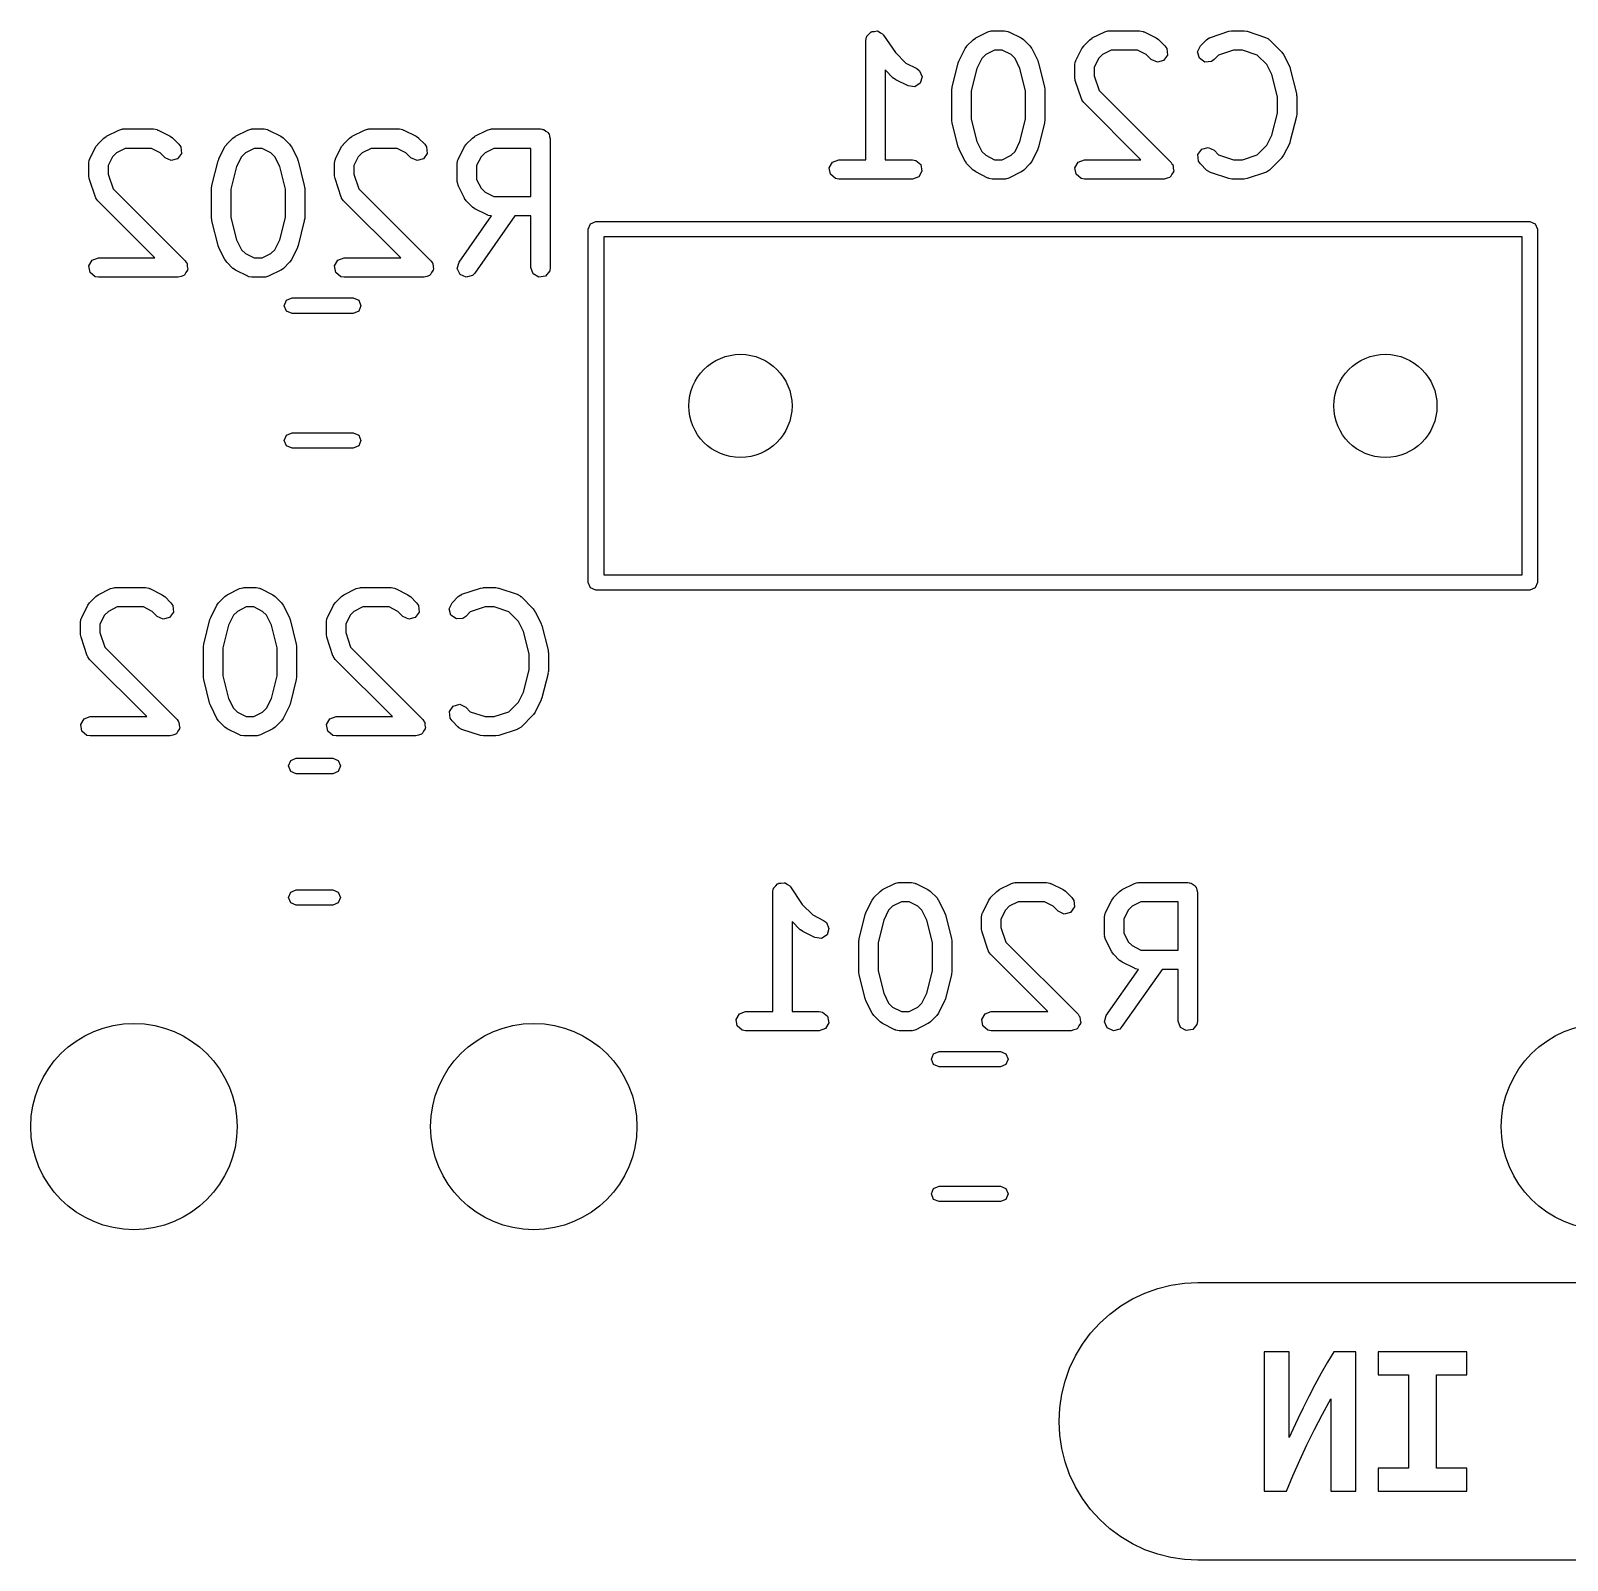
# Model space of a CAD drawing. Extents: x 123.3 to 169.7, y -142.3 to -47.
# Drawn here: x 123.28 to 135.19, y -142.3 to -130.44 of the extents above; entities that cross this region are included whole.
import ezdxf

# ---------------------------------------------------------------- set-up
doc = ezdxf.new("R2010")
doc.units = 0
doc.layers.add('BLACK', color=7, linetype='CONTINUOUS')

msp = doc.modelspace()

# ---------------------------------------------------------------- linework, layer by layer
at = {"layer": 'BLACK', "linetype": 'CONTINUOUS'}
for p, q in [((129.751, -130.516), (129.755, -130.491)), ((129.751, -131.441), (129.751, -130.516)), ((129.755, -130.491), (129.758, -130.487)), ((129.758, -130.483), (129.774, -130.468)), ((129.758, -130.487), (129.758, -130.483)), ((129.774, -130.468), (129.788, -130.451)), ((129.788, -130.451), (129.792, -130.451)), ((129.792, -130.451), (129.795, -130.448)), ((129.795, -130.448), (129.817, -130.446)), ((129.817, -130.446), (129.839, -130.443)), ((129.839, -130.443), (129.842, -130.445)), ((129.842, -130.445), (129.847, -130.444)), ((129.847, -130.444), (129.864, -130.457)), ((129.864, -130.457), (129.883, -130.468)), ((129.883, -130.468), (129.885, -130.472)), ((129.885, -130.472), (129.888, -130.475)), ((129.888, -130.475), (129.979, -130.611)), ((130.534, -130.559), (130.582, -130.511)), ((130.582, -130.511), (130.6, -130.498)), ((130.6, -130.498), (130.602, -130.497)), ((130.602, -130.497), (130.697, -130.449)), ((130.697, -130.449), (130.722, -130.442)), ((130.722, -130.442), (130.726, -130.443)), ((130.726, -130.443), (130.73, -130.441)), ((130.73, -130.441), (130.826, -130.441)), ((130.826, -130.441), (130.851, -130.446)), ((130.851, -130.446), (130.855, -130.449)), ((130.855, -130.449), (130.859, -130.449)), ((130.859, -130.449), (130.954, -130.497)), ((130.954, -130.497), (130.972, -130.51)), ((130.972, -130.51), (130.974, -130.511)), ((130.974, -130.511), (131.022, -130.559)), ((131.439, -130.559), (131.487, -130.511)), ((131.487, -130.511), (131.505, -130.498)), ((131.505, -130.498), (131.506, -130.497)), ((131.506, -130.497), (131.602, -130.449)), ((131.602, -130.449), (131.627, -130.442)), ((131.627, -130.442), (131.631, -130.443)), ((131.631, -130.443), (131.635, -130.441)), ((131.635, -130.441), (131.873, -130.441)), ((131.873, -130.441), (131.899, -130.446)), ((131.899, -130.446), (131.902, -130.449)), ((131.902, -130.449), (131.907, -130.449)), ((131.907, -130.449), (132.002, -130.497)), ((132.002, -130.497), (132.02, -130.51)), ((132.02, -130.51), (132.022, -130.511)), ((132.022, -130.511), (132.069, -130.559)), ((132.344, -130.559), (132.392, -130.511)), ((132.392, -130.511), (132.413, -130.496)), ((132.413, -130.496), (132.417, -130.496)), ((132.417, -130.496), (132.421, -130.493)), ((132.421, -130.493), (132.564, -130.445)), ((132.564, -130.445), (132.586, -130.442)), ((132.586, -130.442), (132.588, -130.441)), ((132.588, -130.441), (132.683, -130.441)), ((132.683, -130.441), (132.705, -130.445)), ((132.705, -130.445), (132.706, -130.445)), ((132.706, -130.445), (132.849, -130.493)), ((132.849, -130.493), (132.872, -130.505)), ((132.872, -130.505), (132.875, -130.509)), ((132.875, -130.509), (132.879, -130.511)), ((132.879, -130.511), (132.974, -130.606)), ((129.979, -130.611), (130.061, -130.693)), ((130.472, -130.677), (130.473, -130.673)), ((130.473, -130.673), (130.52, -130.578)), ((130.52, -130.578), (130.534, -130.56)), ((130.534, -130.56), (130.534, -130.559)), ((130.649, -130.656), (130.611, -130.733)), ((130.68, -130.626), (130.649, -130.656)), ((130.748, -130.591), (130.68, -130.626)), ((130.808, -130.591), (130.748, -130.591)), ((130.876, -130.626), (130.808, -130.591)), ((130.907, -130.656), (130.876, -130.626)), ((130.945, -130.733), (130.907, -130.656)), ((131.022, -130.559), (131.034, -130.577)), ((131.034, -130.577), (131.036, -130.578)), ((131.036, -130.578), (131.083, -130.673)), ((131.083, -130.673), (131.087, -130.686)), ((131.377, -130.678), (131.378, -130.673)), ((131.378, -130.673), (131.425, -130.578)), ((131.425, -130.578), (131.439, -130.56)), ((131.439, -130.56), (131.439, -130.559)), ((131.554, -130.656), (131.52, -130.725)), ((131.584, -130.626), (131.554, -130.656)), ((131.653, -130.591), (131.584, -130.626)), ((131.856, -130.591), (131.653, -130.591)), ((131.924, -130.626), (131.856, -130.591)), ((131.963, -130.665), (131.924, -130.626)), ((132.01, -130.686), (131.963, -130.665)), ((132.059, -130.673), (132.01, -130.686)), ((132.089, -130.631), (132.059, -130.673)), ((132.069, -130.559), (132.084, -130.58)), ((132.084, -130.58), (132.089, -130.631)), ((132.322, -130.605), (132.344, -130.559)), ((132.336, -130.655), (132.322, -130.605)), ((132.378, -130.684), (132.336, -130.655)), ((132.45, -130.665), (132.429, -130.68)), ((132.485, -130.63), (132.45, -130.665)), ((132.6, -130.591), (132.485, -130.63)), ((132.671, -130.591), (132.6, -130.591)), ((132.785, -130.63), (132.671, -130.591)), ((132.859, -130.704), (132.785, -130.63)), ((132.974, -130.606), (132.987, -130.625)), ((132.987, -130.625), (132.988, -130.626)), ((132.988, -130.626), (133.036, -130.721)), ((129.963, -130.808), (129.901, -130.745)), ((129.901, -130.745), (129.901, -131.441)), ((130.061, -130.693), (130.145, -130.735)), ((130.145, -130.735), (130.166, -130.751)), ((130.166, -130.751), (130.186, -130.798)), ((130.42, -130.879), (130.467, -130.689)), ((130.467, -130.689), (130.472, -130.677)), ((130.611, -130.733), (130.567, -130.907)), ((130.989, -130.907), (130.945, -130.733)), ((131.087, -130.686), (131.089, -130.689)), ((131.089, -130.689), (131.136, -130.879)), ((131.37, -130.707), (131.374, -130.681)), ((131.37, -130.802), (131.37, -130.707)), ((131.374, -130.681), (131.377, -130.678)), ((131.52, -130.725), (131.52, -130.79)), ((131.52, -130.79), (131.558, -130.904)), ((132.429, -130.68), (132.378, -130.684)), ((132.898, -130.781), (132.859, -130.704)), ((132.941, -130.954), (132.898, -130.781)), ((133.036, -130.721), (133.039, -130.733)), ((133.039, -130.733), (133.041, -130.736)), ((133.041, -130.736), (133.089, -130.927)), ((129.965, -130.808), (129.963, -130.808)), ((129.983, -130.822), (129.965, -130.808)), ((130.078, -130.869), (129.983, -130.822)), ((130.129, -130.875), (130.078, -130.869)), ((130.172, -130.847), (130.129, -130.875)), ((130.186, -130.798), (130.172, -130.847)), ((130.417, -130.897), (130.42, -130.883)), ((130.417, -131.135), (130.417, -130.897)), ((130.42, -130.883), (130.42, -130.879)), ((130.567, -130.907), (130.567, -131.126)), ((130.989, -131.126), (130.989, -130.907)), ((131.136, -130.879), (131.138, -130.894)), ((131.138, -130.894), (131.139, -130.897)), ((131.139, -130.897), (131.139, -131.135)), ((131.37, -130.804), (131.37, -130.802)), ((131.374, -130.826), (131.37, -130.804)), ((131.421, -130.969), (131.374, -130.826)), ((131.558, -130.904), (132.117, -131.463)), ((131.424, -130.972), (131.421, -130.969)), ((131.424, -130.977), (131.424, -130.972)), ((131.439, -130.998), (131.424, -130.977)), ((131.883, -131.441), (131.439, -130.998)), ((132.941, -131.079), (132.941, -130.954)), ((133.089, -130.927), (133.09, -130.942)), ((133.09, -130.942), (133.091, -130.945)), ((133.091, -130.945), (133.091, -131.088)), ((130.418, -131.139), (130.417, -131.135)), ((130.42, -131.154), (130.418, -131.139)), ((130.567, -131.126), (130.611, -131.3)), ((130.945, -131.3), (130.989, -131.126)), ((131.139, -131.135), (131.136, -131.15)), ((131.136, -131.15), (131.136, -131.154)), ((132.898, -131.252), (132.941, -131.079)), ((133.089, -131.106), (133.041, -131.296)), ((133.091, -131.088), (133.088, -131.103)), ((133.088, -131.103), (133.089, -131.106)), ((123.843, -131.273), (123.861, -131.26)), ((123.861, -131.26), (123.863, -131.259)), ((123.863, -131.259), (123.958, -131.211)), ((123.958, -131.211), (123.983, -131.204)), ((123.983, -131.204), (123.987, -131.205)), ((123.987, -131.205), (123.991, -131.203)), ((123.991, -131.203), (124.229, -131.203)), ((124.229, -131.203), (124.255, -131.208)), ((124.255, -131.208), (124.259, -131.211)), ((124.259, -131.211), (124.263, -131.211)), ((124.263, -131.211), (124.358, -131.259)), ((124.358, -131.259), (124.376, -131.272)), ((124.843, -131.273), (124.861, -131.26)), ((124.861, -131.26), (124.863, -131.259)), ((124.863, -131.259), (124.958, -131.211)), ((124.958, -131.211), (124.983, -131.204)), ((124.983, -131.204), (124.987, -131.205)), ((124.987, -131.205), (124.991, -131.203)), ((124.991, -131.203), (125.087, -131.203)), ((125.087, -131.203), (125.112, -131.208)), ((125.112, -131.208), (125.116, -131.211)), ((125.116, -131.211), (125.12, -131.211)), ((125.12, -131.211), (125.215, -131.259)), ((125.215, -131.259), (125.233, -131.272)), ((125.748, -131.273), (125.766, -131.26)), ((125.766, -131.26), (125.767, -131.259)), ((125.767, -131.259), (125.863, -131.211)), ((125.863, -131.211), (125.888, -131.204)), ((125.888, -131.204), (125.892, -131.205)), ((125.892, -131.205), (125.896, -131.203)), ((125.896, -131.203), (126.134, -131.203)), ((126.134, -131.203), (126.16, -131.208)), ((126.16, -131.208), (126.163, -131.211)), ((126.163, -131.211), (126.168, -131.211)), ((126.168, -131.211), (126.263, -131.259)), ((126.263, -131.259), (126.281, -131.272)), ((126.7, -131.273), (126.719, -131.26)), ((126.719, -131.26), (126.72, -131.259)), ((126.72, -131.259), (126.815, -131.211)), ((126.815, -131.211), (126.84, -131.204)), ((126.84, -131.204), (126.844, -131.205)), ((126.844, -131.205), (126.849, -131.203)), ((126.849, -131.203), (127.229, -131.203)), ((127.229, -131.203), (127.239, -131.205)), ((127.239, -131.205), (127.242, -131.205)), ((127.242, -131.205), (127.245, -131.206)), ((127.245, -131.206), (127.255, -131.208)), ((127.255, -131.208), (127.27, -131.22)), ((127.27, -131.22), (127.287, -131.23)), ((127.287, -131.23), (127.289, -131.237)), ((127.289, -131.237), (127.294, -131.241)), ((127.294, -131.241), (127.298, -131.26)), ((127.298, -131.26), (127.304, -131.278)), ((130.467, -131.344), (130.42, -131.154)), ((131.136, -131.154), (131.089, -131.344)), ((132.859, -131.329), (132.898, -131.252)), ((123.734, -131.435), (123.781, -131.34)), ((123.781, -131.34), (123.795, -131.322)), ((123.795, -131.321), (123.843, -131.273)), ((123.795, -131.322), (123.795, -131.321)), ((123.941, -131.388), (123.91, -131.418)), ((124.009, -131.353), (123.941, -131.388)), ((124.212, -131.353), (124.009, -131.353)), ((124.28, -131.388), (124.212, -131.353)), ((124.319, -131.427), (124.28, -131.388)), ((124.376, -131.272), (124.378, -131.273)), ((124.378, -131.273), (124.425, -131.321)), ((124.425, -131.321), (124.44, -131.342)), ((124.44, -131.342), (124.445, -131.393)), ((124.734, -131.435), (124.781, -131.34)), ((124.781, -131.34), (124.795, -131.322)), ((124.795, -131.321), (124.843, -131.273)), ((124.795, -131.322), (124.795, -131.321)), ((124.941, -131.388), (124.91, -131.418)), ((125.009, -131.353), (124.941, -131.388)), ((125.069, -131.353), (125.009, -131.353)), ((125.137, -131.388), (125.069, -131.353)), ((125.168, -131.418), (125.137, -131.388)), ((125.233, -131.272), (125.235, -131.273)), ((125.235, -131.273), (125.283, -131.321)), ((125.283, -131.321), (125.295, -131.339)), ((125.295, -131.339), (125.297, -131.34)), ((125.297, -131.34), (125.344, -131.435)), ((125.639, -131.435), (125.686, -131.34)), ((125.686, -131.34), (125.7, -131.322)), ((125.7, -131.321), (125.748, -131.273)), ((125.7, -131.322), (125.7, -131.321)), ((125.845, -131.388), (125.815, -131.418)), ((125.914, -131.353), (125.845, -131.388)), ((126.117, -131.353), (125.914, -131.353)), ((126.185, -131.388), (126.117, -131.353)), ((126.224, -131.427), (126.185, -131.388)), ((126.281, -131.272), (126.283, -131.273)), ((126.283, -131.273), (126.33, -131.321)), ((126.33, -131.321), (126.345, -131.342)), ((126.345, -131.342), (126.35, -131.393)), ((126.591, -131.435), (126.639, -131.34)), ((126.639, -131.34), (126.652, -131.322)), ((126.652, -131.322), (126.653, -131.321)), ((126.653, -131.321), (126.7, -131.273)), ((126.798, -131.388), (126.767, -131.418)), ((126.866, -131.353), (126.798, -131.388)), ((127.154, -131.353), (126.866, -131.353)), ((127.154, -131.727), (127.154, -131.353)), ((127.304, -131.278), (127.304, -132.278)), ((130.469, -131.347), (130.467, -131.344)), ((130.473, -131.359), (130.469, -131.347)), ((130.52, -131.455), (130.473, -131.359)), ((130.611, -131.3), (130.649, -131.377)), ((130.649, -131.377), (130.68, -131.407)), ((130.876, -131.407), (130.907, -131.377)), ((130.907, -131.377), (130.945, -131.3)), ((131.083, -131.359), (131.036, -131.455)), ((131.084, -131.356), (131.083, -131.359)), ((131.089, -131.344), (131.084, -131.356)), ((132.325, -131.402), (132.354, -131.36)), ((132.354, -131.36), (132.404, -131.346)), ((132.404, -131.346), (132.45, -131.368)), ((132.45, -131.368), (132.485, -131.403)), ((132.785, -131.403), (132.859, -131.329)), ((133.036, -131.312), (132.988, -131.407)), ((133.041, -131.296), (133.036, -131.308)), ((133.036, -131.308), (133.036, -131.312)), ((123.726, -131.469), (123.73, -131.443)), ((123.726, -131.564), (123.726, -131.469)), ((123.73, -131.443), (123.733, -131.44)), ((123.733, -131.44), (123.734, -131.435)), ((123.91, -131.418), (123.876, -131.487)), ((123.876, -131.487), (123.876, -131.552)), ((124.366, -131.448), (124.319, -131.427)), ((124.415, -131.435), (124.366, -131.448)), ((124.445, -131.393), (124.415, -131.435)), ((124.681, -131.641), (124.728, -131.451)), ((124.728, -131.451), (124.733, -131.439)), ((124.733, -131.439), (124.734, -131.435)), ((124.872, -131.495), (124.828, -131.669)), ((124.91, -131.418), (124.872, -131.495)), ((125.206, -131.495), (125.168, -131.418)), ((125.25, -131.669), (125.206, -131.495)), ((125.344, -131.435), (125.348, -131.448)), ((125.348, -131.448), (125.35, -131.451)), ((125.35, -131.451), (125.397, -131.641)), ((125.631, -131.469), (125.635, -131.443)), ((125.631, -131.564), (125.631, -131.469)), ((125.635, -131.443), (125.638, -131.44)), ((125.638, -131.44), (125.639, -131.435)), ((125.815, -131.418), (125.781, -131.487)), ((125.781, -131.487), (125.781, -131.552)), ((126.271, -131.448), (126.224, -131.427)), ((126.32, -131.435), (126.271, -131.448)), ((126.35, -131.393), (126.32, -131.435)), ((126.583, -131.469), (126.588, -131.443)), ((126.583, -131.612), (126.583, -131.469)), ((126.588, -131.443), (126.59, -131.44)), ((126.59, -131.44), (126.591, -131.435)), ((126.767, -131.418), (126.733, -131.487)), ((126.733, -131.487), (126.733, -131.594)), ((129.466, -131.503), (129.492, -131.459)), ((129.475, -131.554), (129.466, -131.503)), ((129.492, -131.459), (129.54, -131.441)), ((129.54, -131.441), (129.751, -131.441)), ((129.901, -131.441), (130.111, -131.441)), ((130.111, -131.441), (130.137, -131.446)), ((130.137, -131.446), (130.176, -131.479)), ((130.176, -131.479), (130.185, -131.529)), ((130.522, -131.456), (130.52, -131.455)), ((130.534, -131.474), (130.522, -131.456)), ((130.582, -131.522), (130.534, -131.474)), ((130.68, -131.407), (130.748, -131.441)), ((130.748, -131.441), (130.808, -131.441)), ((130.808, -131.441), (130.876, -131.407)), ((131.022, -131.474), (130.974, -131.522)), ((131.036, -131.455), (131.022, -131.473)), ((131.022, -131.473), (131.022, -131.474)), ((131.371, -131.503), (131.396, -131.459)), ((131.38, -131.554), (131.371, -131.503)), ((131.396, -131.459), (131.445, -131.441)), ((131.445, -131.441), (131.883, -131.441)), ((132.117, -131.463), (132.126, -131.477)), ((132.126, -131.477), (132.129, -131.479)), ((132.129, -131.479), (132.129, -131.481)), ((132.129, -131.481), (132.132, -131.485)), ((132.132, -131.485), (132.134, -131.507)), ((132.134, -131.507), (132.138, -131.529)), ((132.329, -131.453), (132.325, -131.402)), ((132.344, -131.474), (132.329, -131.453)), ((132.392, -131.522), (132.344, -131.474)), ((132.485, -131.403), (132.6, -131.441)), ((132.6, -131.441), (132.671, -131.441)), ((132.671, -131.441), (132.785, -131.403)), ((132.974, -131.427), (132.879, -131.522)), ((132.975, -131.425), (132.974, -131.427)), ((132.988, -131.407), (132.975, -131.425)), ((123.726, -131.566), (123.726, -131.564)), ((123.73, -131.588), (123.726, -131.566)), ((123.777, -131.731), (123.73, -131.588)), ((123.876, -131.552), (123.914, -131.666)), ((125.631, -131.566), (125.631, -131.564)), ((125.635, -131.588), (125.631, -131.566)), ((125.682, -131.731), (125.635, -131.588)), ((125.781, -131.552), (125.819, -131.666)), ((126.585, -131.616), (126.583, -131.612)), ((126.584, -131.62), (126.585, -131.616)), ((126.591, -131.645), (126.584, -131.62)), ((126.733, -131.594), (126.767, -131.663)), ((129.514, -131.587), (129.475, -131.554)), ((129.54, -131.591), (129.514, -131.587)), ((130.111, -131.591), (129.54, -131.591)), ((130.16, -131.574), (130.111, -131.591)), ((130.185, -131.529), (130.16, -131.574)), ((130.584, -131.522), (130.582, -131.522)), ((130.602, -131.536), (130.584, -131.522)), ((130.697, -131.583), (130.602, -131.536)), ((130.701, -131.584), (130.697, -131.583)), ((130.705, -131.587), (130.701, -131.584)), ((130.73, -131.591), (130.705, -131.587)), ((130.826, -131.591), (130.73, -131.591)), ((130.83, -131.59), (130.826, -131.591)), ((130.834, -131.591), (130.83, -131.59)), ((130.859, -131.583), (130.834, -131.591)), ((130.954, -131.536), (130.859, -131.583)), ((130.956, -131.535), (130.954, -131.536)), ((130.974, -131.522), (130.956, -131.535)), ((131.419, -131.587), (131.38, -131.554)), ((131.445, -131.591), (131.419, -131.587)), ((132.064, -131.591), (131.445, -131.591)), ((132.085, -131.584), (132.064, -131.591)), ((132.107, -131.578), (132.085, -131.584)), ((132.109, -131.575), (132.107, -131.578)), ((132.112, -131.574), (132.109, -131.575)), ((132.123, -131.554), (132.112, -131.574)), ((132.136, -131.536), (132.123, -131.554)), ((132.138, -131.529), (132.136, -131.532)), ((132.136, -131.532), (132.136, -131.536)), ((132.396, -131.524), (132.392, -131.522)), ((132.398, -131.528), (132.396, -131.524)), ((132.421, -131.54), (132.398, -131.528)), ((132.564, -131.588), (132.421, -131.54)), ((132.565, -131.587), (132.564, -131.588)), ((132.588, -131.591), (132.565, -131.587)), ((132.683, -131.591), (132.588, -131.591)), ((132.684, -131.591), (132.683, -131.591)), ((132.706, -131.588), (132.684, -131.591)), ((132.849, -131.54), (132.706, -131.588)), ((132.853, -131.537), (132.849, -131.54)), ((132.857, -131.537), (132.853, -131.537)), ((132.879, -131.522), (132.857, -131.537)), ((123.78, -131.734), (123.777, -131.731)), ((123.781, -131.739), (123.78, -131.734)), ((123.795, -131.76), (123.781, -131.739)), ((123.914, -131.666), (124.473, -132.225)), ((124.678, -131.659), (124.681, -131.645)), ((124.678, -131.897), (124.678, -131.659)), ((124.681, -131.645), (124.681, -131.641)), ((124.828, -131.669), (124.828, -131.888)), ((125.25, -131.888), (125.25, -131.669)), ((125.397, -131.641), (125.399, -131.656)), ((125.399, -131.656), (125.4, -131.659)), ((125.4, -131.659), (125.4, -131.897)), ((125.685, -131.734), (125.682, -131.731)), ((125.685, -131.739), (125.685, -131.734)), ((125.7, -131.76), (125.685, -131.739)), ((125.819, -131.666), (126.378, -132.225)), ((126.639, -131.74), (126.591, -131.645)), ((126.64, -131.742), (126.639, -131.74)), ((126.653, -131.76), (126.64, -131.742)), ((126.767, -131.663), (126.798, -131.693)), ((126.798, -131.693), (126.866, -131.727)), ((126.866, -131.727), (127.154, -131.727)), ((124.239, -132.203), (123.795, -131.76)), ((126.144, -132.203), (125.7, -131.76)), ((126.7, -131.808), (126.653, -131.76)), ((126.702, -131.808), (126.7, -131.808)), ((126.72, -131.822), (126.702, -131.808)), ((126.815, -131.869), (126.72, -131.822)), ((124.679, -131.901), (124.678, -131.897)), ((124.681, -131.916), (124.679, -131.901)), ((124.728, -132.106), (124.681, -131.916)), ((124.828, -131.888), (124.872, -132.062)), ((125.206, -132.062), (125.25, -131.888)), ((125.397, -131.916), (125.35, -132.106)), ((125.4, -131.897), (125.397, -131.912)), ((125.397, -131.912), (125.397, -131.916)), ((126.597, -132.235), (126.847, -131.877)), ((127.03, -131.877), (126.719, -132.321)), ((126.819, -131.87), (126.815, -131.869)), ((126.823, -131.873), (126.819, -131.87)), ((126.847, -131.877), (126.823, -131.873)), ((127.154, -131.877), (127.03, -131.877)), ((127.154, -132.278), (127.154, -131.877)), ((127.598, -131.98), (127.616, -131.938)), ((127.598, -134.72), (127.598, -131.98)), ((127.616, -131.938), (127.658, -131.92)), ((127.658, -131.92), (134.898, -131.92)), ((134.898, -131.92), (134.94, -131.938)), ((134.94, -131.938), (134.958, -131.98)), ((134.958, -131.98), (134.958, -134.72)), ((124.872, -132.062), (124.91, -132.139)), ((125.168, -132.139), (125.206, -132.062)), ((127.718, -132.04), (127.718, -134.66)), ((134.838, -132.04), (127.718, -132.04)), ((134.838, -134.66), (134.838, -132.04)), ((123.727, -132.265), (123.753, -132.221)), ((123.753, -132.221), (123.801, -132.203)), ((123.801, -132.203), (124.239, -132.203)), ((124.73, -132.109), (124.728, -132.106)), ((124.734, -132.121), (124.73, -132.109)), ((124.781, -132.217), (124.734, -132.121)), ((124.783, -132.218), (124.781, -132.217)), ((124.795, -132.236), (124.783, -132.218)), ((124.91, -132.139), (124.941, -132.169)), ((124.941, -132.169), (125.009, -132.203)), ((125.009, -132.203), (125.069, -132.203)), ((125.069, -132.203), (125.137, -132.169)), ((125.137, -132.169), (125.168, -132.139)), ((125.297, -132.217), (125.283, -132.235)), ((125.344, -132.121), (125.297, -132.217)), ((125.345, -132.118), (125.344, -132.121)), ((125.35, -132.106), (125.345, -132.118)), ((125.632, -132.265), (125.657, -132.221)), ((125.657, -132.221), (125.706, -132.203)), ((125.706, -132.203), (126.144, -132.203)), ((123.736, -132.316), (123.727, -132.265)), ((123.775, -132.349), (123.736, -132.316)), ((124.463, -132.34), (124.441, -132.346)), ((124.465, -132.337), (124.463, -132.34)), ((124.468, -132.336), (124.465, -132.337)), ((124.479, -132.316), (124.468, -132.336)), ((124.473, -132.225), (124.482, -132.239)), ((124.492, -132.298), (124.479, -132.316)), ((124.482, -132.239), (124.485, -132.241)), ((124.485, -132.241), (124.485, -132.243)), ((124.485, -132.243), (124.488, -132.247)), ((124.488, -132.247), (124.49, -132.269)), ((124.49, -132.269), (124.494, -132.291)), ((124.494, -132.291), (124.492, -132.294)), ((124.492, -132.294), (124.492, -132.298)), ((124.843, -132.284), (124.795, -132.236)), ((124.845, -132.284), (124.843, -132.284)), ((124.863, -132.298), (124.845, -132.284)), ((124.958, -132.345), (124.863, -132.298)), ((125.215, -132.298), (125.12, -132.345)), ((125.217, -132.297), (125.215, -132.298)), ((125.235, -132.284), (125.217, -132.297)), ((125.283, -132.236), (125.235, -132.284)), ((125.283, -132.235), (125.283, -132.236)), ((125.641, -132.316), (125.632, -132.265)), ((125.68, -132.349), (125.641, -132.316)), ((126.368, -132.34), (126.346, -132.346)), ((126.37, -132.337), (126.368, -132.34)), ((126.373, -132.336), (126.37, -132.337)), ((126.384, -132.316), (126.373, -132.336)), ((126.378, -132.225), (126.387, -132.239)), ((126.397, -132.298), (126.384, -132.316)), ((126.387, -132.239), (126.39, -132.241)), ((126.39, -132.241), (126.39, -132.243)), ((126.39, -132.243), (126.393, -132.247)), ((126.393, -132.247), (126.395, -132.269)), ((126.395, -132.269), (126.399, -132.291)), ((126.399, -132.291), (126.397, -132.294)), ((126.397, -132.294), (126.397, -132.298)), ((126.583, -132.285), (126.597, -132.235)), ((126.605, -132.331), (126.583, -132.285)), ((126.652, -132.353), (126.605, -132.331)), ((126.701, -132.34), (126.652, -132.353)), ((126.719, -132.321), (126.701, -132.34)), ((127.172, -132.327), (127.154, -132.278)), ((127.216, -132.352), (127.172, -132.327)), ((127.3, -132.304), (127.267, -132.343)), ((127.304, -132.278), (127.3, -132.304)), ((123.801, -132.353), (123.775, -132.349)), ((124.42, -132.353), (123.801, -132.353)), ((124.441, -132.346), (124.42, -132.353)), ((124.962, -132.346), (124.958, -132.345)), ((124.966, -132.349), (124.962, -132.346)), ((124.991, -132.353), (124.966, -132.349)), ((125.087, -132.353), (124.991, -132.353)), ((125.091, -132.352), (125.087, -132.353)), ((125.095, -132.353), (125.091, -132.352)), ((125.12, -132.345), (125.095, -132.353)), ((125.706, -132.353), (125.68, -132.349)), ((126.325, -132.353), (125.706, -132.353)), ((126.346, -132.346), (126.325, -132.353)), ((127.267, -132.343), (127.216, -132.352)), ((125.242, -132.573), (125.259, -132.531)), ((125.259, -132.616), (125.242, -132.573)), ((125.259, -132.531), (125.302, -132.513)), ((125.302, -132.513), (125.776, -132.513)), ((125.776, -132.513), (125.819, -132.531)), ((125.819, -132.531), (125.836, -132.573)), ((125.836, -132.573), (125.819, -132.616)), ((125.302, -132.633), (125.259, -132.616)), ((125.776, -132.633), (125.302, -132.633)), ((125.819, -132.616), (125.776, -132.633)), ((125.242, -133.618), (125.259, -133.576)), ((125.259, -133.661), (125.242, -133.618)), ((125.259, -133.576), (125.302, -133.558)), ((125.302, -133.558), (125.776, -133.558)), ((125.776, -133.558), (125.819, -133.576)), ((125.819, -133.576), (125.836, -133.618)), ((125.836, -133.618), (125.819, -133.661)), ((125.302, -133.678), (125.259, -133.661)), ((125.776, -133.678), (125.302, -133.678)), ((125.819, -133.661), (125.776, -133.678)), ((127.616, -134.762), (127.598, -134.72)), ((127.718, -134.66), (134.838, -134.66)), ((134.958, -134.72), (134.94, -134.762)), ((123.732, -134.877), (123.78, -134.829)), ((123.78, -134.829), (123.798, -134.816)), ((123.798, -134.816), (123.8, -134.815)), ((123.8, -134.815), (123.895, -134.767)), ((123.895, -134.767), (123.92, -134.76)), ((123.92, -134.76), (123.924, -134.761)), ((123.924, -134.761), (123.928, -134.759)), ((123.928, -134.759), (124.166, -134.759)), ((124.166, -134.759), (124.192, -134.764)), ((124.192, -134.764), (124.196, -134.767)), ((124.196, -134.767), (124.2, -134.767)), ((124.2, -134.767), (124.295, -134.815)), ((124.295, -134.815), (124.313, -134.828)), ((124.313, -134.828), (124.315, -134.829)), ((124.315, -134.829), (124.362, -134.877)), ((124.732, -134.877), (124.78, -134.829)), ((124.78, -134.829), (124.798, -134.816)), ((124.798, -134.816), (124.8, -134.815)), ((124.8, -134.815), (124.895, -134.767)), ((124.895, -134.767), (124.92, -134.76)), ((124.92, -134.76), (124.924, -134.761)), ((124.924, -134.761), (124.928, -134.759)), ((124.928, -134.759), (125.024, -134.759)), ((125.024, -134.759), (125.049, -134.764)), ((125.049, -134.764), (125.053, -134.767)), ((125.053, -134.767), (125.057, -134.767)), ((125.057, -134.767), (125.152, -134.815)), ((125.152, -134.815), (125.17, -134.828)), ((125.17, -134.828), (125.172, -134.829)), ((125.172, -134.829), (125.22, -134.877)), ((125.637, -134.877), (125.685, -134.829)), ((125.685, -134.829), (125.703, -134.816)), ((125.703, -134.816), (125.704, -134.815)), ((125.704, -134.815), (125.8, -134.767)), ((125.8, -134.767), (125.825, -134.76)), ((125.825, -134.76), (125.829, -134.761)), ((125.829, -134.761), (125.833, -134.759)), ((125.833, -134.759), (126.071, -134.759)), ((126.071, -134.759), (126.097, -134.764)), ((126.097, -134.764), (126.1, -134.767)), ((126.1, -134.767), (126.105, -134.767)), ((126.105, -134.767), (126.2, -134.815)), ((126.2, -134.815), (126.218, -134.828)), ((126.218, -134.828), (126.22, -134.829)), ((126.22, -134.829), (126.267, -134.877)), ((126.542, -134.877), (126.59, -134.829)), ((126.59, -134.829), (126.611, -134.814)), ((126.611, -134.814), (126.615, -134.814)), ((126.615, -134.814), (126.619, -134.811)), ((126.619, -134.811), (126.762, -134.763)), ((126.762, -134.763), (126.784, -134.76)), ((126.784, -134.76), (126.786, -134.759)), ((126.786, -134.759), (126.881, -134.759)), ((126.881, -134.759), (126.903, -134.763)), ((126.903, -134.763), (126.904, -134.763)), ((126.904, -134.763), (127.047, -134.811)), ((127.047, -134.811), (127.07, -134.823)), ((127.07, -134.823), (127.073, -134.827)), ((127.073, -134.827), (127.077, -134.829)), ((127.077, -134.829), (127.172, -134.924)), ((127.658, -134.78), (127.616, -134.762)), ((134.898, -134.78), (127.658, -134.78)), ((134.94, -134.762), (134.898, -134.78)), ((123.671, -134.991), (123.718, -134.896)), ((123.718, -134.896), (123.732, -134.878)), ((123.732, -134.878), (123.732, -134.877)), ((123.878, -134.944), (123.847, -134.974)), ((123.946, -134.909), (123.878, -134.944)), ((124.149, -134.909), (123.946, -134.909)), ((124.217, -134.944), (124.149, -134.909)), ((124.256, -134.983), (124.217, -134.944)), ((124.382, -134.949), (124.352, -134.991)), ((124.362, -134.877), (124.377, -134.898)), ((124.377, -134.898), (124.382, -134.949)), ((124.671, -134.991), (124.718, -134.896)), ((124.718, -134.896), (124.732, -134.878)), ((124.732, -134.878), (124.732, -134.877)), ((124.878, -134.944), (124.847, -134.974)), ((124.946, -134.909), (124.878, -134.944)), ((125.006, -134.909), (124.946, -134.909)), ((125.074, -134.944), (125.006, -134.909)), ((125.105, -134.974), (125.074, -134.944)), ((125.22, -134.877), (125.232, -134.895)), ((125.232, -134.895), (125.234, -134.896)), ((125.234, -134.896), (125.281, -134.991)), ((125.576, -134.991), (125.623, -134.896)), ((125.623, -134.896), (125.637, -134.878)), ((125.637, -134.878), (125.637, -134.877)), ((125.782, -134.944), (125.752, -134.974)), ((125.851, -134.909), (125.782, -134.944)), ((126.054, -134.909), (125.851, -134.909)), ((126.122, -134.944), (126.054, -134.909)), ((126.161, -134.983), (126.122, -134.944)), ((126.287, -134.949), (126.257, -134.991)), ((126.267, -134.877), (126.282, -134.898)), ((126.282, -134.898), (126.287, -134.949)), ((126.52, -134.923), (126.542, -134.877)), ((126.534, -134.973), (126.52, -134.923)), ((126.683, -134.948), (126.648, -134.983)), ((126.798, -134.909), (126.683, -134.948)), ((126.869, -134.909), (126.798, -134.909)), ((126.983, -134.948), (126.869, -134.909)), ((127.057, -135.022), (126.983, -134.948)), ((127.172, -134.924), (127.185, -134.943)), ((127.185, -134.943), (127.186, -134.944)), ((127.186, -134.944), (127.234, -135.039)), ((123.663, -135.025), (123.667, -134.999)), ((123.663, -135.12), (123.663, -135.025)), ((123.667, -134.999), (123.67, -134.996)), ((123.67, -134.996), (123.671, -134.991)), ((123.847, -134.974), (123.813, -135.043)), ((123.813, -135.043), (123.813, -135.108)), ((124.303, -135.004), (124.256, -134.983)), ((124.352, -134.991), (124.303, -135.004)), ((124.618, -135.197), (124.665, -135.007)), ((124.665, -135.007), (124.67, -134.995)), ((124.67, -134.995), (124.671, -134.991)), ((124.809, -135.051), (124.765, -135.225)), ((124.847, -134.974), (124.809, -135.051)), ((125.143, -135.051), (125.105, -134.974)), ((125.187, -135.225), (125.143, -135.051)), ((125.281, -134.991), (125.285, -135.004)), ((125.285, -135.004), (125.287, -135.007)), ((125.287, -135.007), (125.334, -135.197)), ((125.568, -135.025), (125.572, -134.999)), ((125.568, -135.12), (125.568, -135.025)), ((125.572, -134.999), (125.575, -134.996)), ((125.575, -134.996), (125.576, -134.991)), ((125.752, -134.974), (125.718, -135.043)), ((125.718, -135.043), (125.718, -135.108)), ((126.208, -135.004), (126.161, -134.983)), ((126.257, -134.991), (126.208, -135.004)), ((126.576, -135.002), (126.534, -134.973)), ((126.627, -134.998), (126.576, -135.002)), ((126.648, -134.983), (126.627, -134.998)), ((127.096, -135.099), (127.057, -135.022)), ((127.234, -135.039), (127.237, -135.051)), ((127.237, -135.051), (127.239, -135.054)), ((127.239, -135.054), (127.287, -135.245)), ((123.663, -135.122), (123.663, -135.12)), ((123.667, -135.144), (123.663, -135.122)), ((123.714, -135.287), (123.667, -135.144)), ((123.813, -135.108), (123.851, -135.222)), ((124.615, -135.215), (124.618, -135.201)), ((124.618, -135.201), (124.618, -135.197)), ((125.334, -135.197), (125.336, -135.212)), ((125.568, -135.122), (125.568, -135.12)), ((125.572, -135.144), (125.568, -135.122)), ((125.619, -135.287), (125.572, -135.144)), ((125.718, -135.108), (125.756, -135.222)), ((127.139, -135.272), (127.096, -135.099)), ((123.717, -135.29), (123.714, -135.287)), ((123.718, -135.295), (123.717, -135.29)), ((123.732, -135.316), (123.718, -135.295)), ((124.176, -135.759), (123.732, -135.316)), ((123.851, -135.222), (124.41, -135.781)), ((124.615, -135.453), (124.615, -135.215)), ((124.765, -135.225), (124.765, -135.444)), ((125.187, -135.444), (125.187, -135.225)), ((125.336, -135.212), (125.337, -135.215)), ((125.337, -135.215), (125.337, -135.453)), ((125.622, -135.29), (125.619, -135.287)), ((125.622, -135.295), (125.622, -135.29)), ((125.637, -135.316), (125.622, -135.295)), ((126.081, -135.759), (125.637, -135.316)), ((125.756, -135.222), (126.315, -135.781)), ((127.139, -135.397), (127.139, -135.272)), ((127.287, -135.245), (127.288, -135.26)), ((127.288, -135.26), (127.289, -135.263)), ((127.289, -135.263), (127.289, -135.406)), ((127.096, -135.57), (127.139, -135.397)), ((127.287, -135.424), (127.239, -135.614)), ((127.289, -135.406), (127.286, -135.421)), ((127.286, -135.421), (127.287, -135.424)), ((124.616, -135.457), (124.615, -135.453)), ((124.618, -135.472), (124.616, -135.457)), ((124.665, -135.662), (124.618, -135.472)), ((124.765, -135.444), (124.809, -135.618)), ((125.143, -135.618), (125.187, -135.444)), ((125.334, -135.472), (125.287, -135.662)), ((125.337, -135.453), (125.334, -135.468)), ((125.334, -135.468), (125.334, -135.472)), ((124.667, -135.665), (124.665, -135.662)), ((124.671, -135.677), (124.667, -135.665)), ((124.718, -135.773), (124.671, -135.677)), ((124.809, -135.618), (124.847, -135.695)), ((125.105, -135.695), (125.143, -135.618)), ((125.281, -135.677), (125.234, -135.773)), ((125.282, -135.674), (125.281, -135.677)), ((125.287, -135.662), (125.282, -135.674)), ((126.552, -135.678), (126.602, -135.664)), ((126.602, -135.664), (126.648, -135.686)), ((126.983, -135.721), (127.057, -135.647)), ((127.057, -135.647), (127.096, -135.57)), ((127.234, -135.63), (127.186, -135.725)), ((127.239, -135.614), (127.234, -135.626)), ((127.234, -135.626), (127.234, -135.63)), ((123.664, -135.821), (123.69, -135.777)), ((123.69, -135.777), (123.738, -135.759)), ((123.738, -135.759), (124.176, -135.759)), ((124.41, -135.781), (124.419, -135.795)), ((124.419, -135.795), (124.422, -135.797)), ((124.72, -135.774), (124.718, -135.773)), ((124.732, -135.792), (124.72, -135.774)), ((124.78, -135.84), (124.732, -135.792)), ((124.847, -135.695), (124.878, -135.725)), ((124.878, -135.725), (124.946, -135.759)), ((124.946, -135.759), (125.006, -135.759)), ((125.006, -135.759), (125.074, -135.725)), ((125.074, -135.725), (125.105, -135.695)), ((125.22, -135.792), (125.172, -135.84)), ((125.234, -135.773), (125.22, -135.791)), ((125.22, -135.791), (125.22, -135.792)), ((125.569, -135.821), (125.594, -135.777)), ((125.594, -135.777), (125.643, -135.759)), ((125.643, -135.759), (126.081, -135.759)), ((126.315, -135.781), (126.324, -135.795)), ((126.324, -135.795), (126.327, -135.797)), ((126.523, -135.72), (126.552, -135.678)), ((126.527, -135.771), (126.523, -135.72)), ((126.542, -135.792), (126.527, -135.771)), ((126.59, -135.84), (126.542, -135.792)), ((126.648, -135.686), (126.683, -135.721)), ((126.683, -135.721), (126.798, -135.759)), ((126.798, -135.759), (126.869, -135.759)), ((126.869, -135.759), (126.983, -135.721)), ((127.172, -135.745), (127.077, -135.84)), ((127.173, -135.743), (127.172, -135.745)), ((127.186, -135.725), (127.173, -135.743)), ((123.673, -135.872), (123.664, -135.821)), ((123.712, -135.905), (123.673, -135.872)), ((123.738, -135.909), (123.712, -135.905)), ((124.357, -135.909), (123.738, -135.909)), ((124.378, -135.902), (124.357, -135.909)), ((124.4, -135.896), (124.378, -135.902)), ((124.402, -135.893), (124.4, -135.896)), ((124.405, -135.892), (124.402, -135.893)), ((124.416, -135.872), (124.405, -135.892)), ((124.429, -135.854), (124.416, -135.872)), ((124.422, -135.797), (124.422, -135.799)), ((124.422, -135.799), (124.425, -135.803)), ((124.425, -135.803), (124.427, -135.825)), ((124.427, -135.825), (124.431, -135.847)), ((124.431, -135.847), (124.429, -135.85)), ((124.429, -135.85), (124.429, -135.854)), ((124.782, -135.84), (124.78, -135.84)), ((124.8, -135.854), (124.782, -135.84)), ((124.895, -135.901), (124.8, -135.854)), ((124.899, -135.902), (124.895, -135.901)), ((124.903, -135.905), (124.899, -135.902)), ((124.928, -135.909), (124.903, -135.905)), ((125.024, -135.909), (124.928, -135.909)), ((125.028, -135.908), (125.024, -135.909)), ((125.032, -135.909), (125.028, -135.908)), ((125.057, -135.901), (125.032, -135.909)), ((125.152, -135.854), (125.057, -135.901)), ((125.154, -135.853), (125.152, -135.854)), ((125.172, -135.84), (125.154, -135.853)), ((125.578, -135.872), (125.569, -135.821)), ((125.617, -135.905), (125.578, -135.872)), ((125.643, -135.909), (125.617, -135.905)), ((126.262, -135.909), (125.643, -135.909)), ((126.283, -135.902), (126.262, -135.909)), ((126.305, -135.896), (126.283, -135.902)), ((126.307, -135.893), (126.305, -135.896)), ((126.31, -135.892), (126.307, -135.893)), ((126.321, -135.872), (126.31, -135.892)), ((126.334, -135.854), (126.321, -135.872)), ((126.327, -135.797), (126.327, -135.799)), ((126.327, -135.799), (126.33, -135.803)), ((126.33, -135.803), (126.332, -135.825)), ((126.332, -135.825), (126.336, -135.847)), ((126.336, -135.847), (126.334, -135.85)), ((126.334, -135.85), (126.334, -135.854)), ((126.594, -135.842), (126.59, -135.84)), ((126.596, -135.846), (126.594, -135.842)), ((126.619, -135.858), (126.596, -135.846)), ((126.762, -135.906), (126.619, -135.858)), ((126.763, -135.905), (126.762, -135.906)), ((126.786, -135.909), (126.763, -135.905)), ((126.881, -135.909), (126.786, -135.909)), ((126.882, -135.909), (126.881, -135.909)), ((126.904, -135.906), (126.882, -135.909)), ((127.047, -135.858), (126.904, -135.906)), ((127.051, -135.855), (127.047, -135.858)), ((127.055, -135.855), (127.051, -135.855)), ((127.077, -135.84), (127.055, -135.855)), ((125.275, -136.142), (125.293, -136.1)), ((125.293, -136.184), (125.275, -136.142)), ((125.293, -136.1), (125.335, -136.082)), ((125.335, -136.082), (125.617, -136.082)), ((125.617, -136.082), (125.659, -136.1)), ((125.659, -136.1), (125.677, -136.142)), ((125.677, -136.142), (125.659, -136.184)), ((125.335, -136.202), (125.293, -136.184)), ((125.617, -136.202), (125.335, -136.202)), ((125.659, -136.184), (125.617, -136.202)), ((125.293, -137.12), (125.335, -137.102)), ((125.335, -137.102), (125.617, -137.102)), ((125.617, -137.102), (125.659, -137.12)), ((129.029, -137.12), (129.033, -137.095)), ((129.033, -137.095), (129.036, -137.091)), ((129.036, -137.087), (129.052, -137.072)), ((129.036, -137.091), (129.036, -137.087)), ((129.052, -137.072), (129.066, -137.055)), ((129.066, -137.055), (129.07, -137.055)), ((129.07, -137.055), (129.073, -137.052)), ((129.073, -137.052), (129.095, -137.05)), ((129.095, -137.05), (129.117, -137.047)), ((129.117, -137.047), (129.12, -137.049)), ((129.12, -137.049), (129.125, -137.048)), ((129.125, -137.048), (129.142, -137.061)), ((129.142, -137.061), (129.161, -137.072)), ((129.161, -137.072), (129.163, -137.076)), ((129.163, -137.076), (129.166, -137.079)), ((129.166, -137.079), (129.257, -137.215)), ((129.86, -137.115), (129.878, -137.102)), ((129.878, -137.102), (129.88, -137.101)), ((129.88, -137.101), (129.975, -137.053)), ((129.975, -137.053), (130, -137.046)), ((130, -137.046), (130.004, -137.047)), ((130.004, -137.047), (130.008, -137.045)), ((130.008, -137.045), (130.104, -137.045)), ((130.104, -137.045), (130.129, -137.05)), ((130.129, -137.05), (130.133, -137.053)), ((130.133, -137.053), (130.137, -137.053)), ((130.137, -137.053), (130.232, -137.101)), ((130.232, -137.101), (130.25, -137.114)), ((130.765, -137.115), (130.783, -137.102)), ((130.783, -137.102), (130.784, -137.101)), ((130.784, -137.101), (130.88, -137.053)), ((130.88, -137.053), (130.905, -137.046)), ((130.905, -137.046), (130.909, -137.047)), ((130.909, -137.047), (130.913, -137.045)), ((130.913, -137.045), (131.151, -137.045)), ((131.151, -137.045), (131.177, -137.05)), ((131.177, -137.05), (131.18, -137.053)), ((131.18, -137.053), (131.185, -137.053)), ((131.185, -137.053), (131.28, -137.101)), ((131.28, -137.101), (131.298, -137.114)), ((131.717, -137.115), (131.736, -137.102)), ((131.736, -137.102), (131.737, -137.101)), ((131.737, -137.101), (131.832, -137.053)), ((131.832, -137.053), (131.857, -137.046)), ((131.857, -137.046), (131.861, -137.047)), ((131.861, -137.047), (131.866, -137.045)), ((131.866, -137.045), (132.246, -137.045)), ((132.246, -137.045), (132.256, -137.047)), ((132.256, -137.047), (132.26, -137.047)), ((132.26, -137.047), (132.262, -137.048)), ((132.262, -137.048), (132.272, -137.05)), ((132.272, -137.05), (132.287, -137.062)), ((132.287, -137.062), (132.304, -137.072)), ((132.304, -137.072), (132.306, -137.079)), ((132.306, -137.079), (132.311, -137.083)), ((132.311, -137.083), (132.315, -137.102)), ((132.315, -137.102), (132.321, -137.12)), ((125.275, -137.162), (125.293, -137.12)), ((125.293, -137.204), (125.275, -137.162)), ((125.335, -137.222), (125.293, -137.204)), ((125.617, -137.222), (125.335, -137.222)), ((125.659, -137.204), (125.617, -137.222)), ((125.659, -137.12), (125.677, -137.162)), ((125.677, -137.162), (125.659, -137.204)), ((129.029, -138.045), (129.029, -137.12)), ((129.257, -137.215), (129.339, -137.297)), ((129.751, -137.277), (129.798, -137.182)), ((129.798, -137.182), (129.812, -137.164)), ((129.812, -137.163), (129.86, -137.115)), ((129.812, -137.164), (129.812, -137.163)), ((130.026, -137.195), (129.958, -137.23)), ((130.086, -137.195), (130.026, -137.195)), ((130.154, -137.23), (130.086, -137.195)), ((130.25, -137.114), (130.252, -137.115)), ((130.252, -137.115), (130.3, -137.163)), ((130.3, -137.163), (130.312, -137.181)), ((130.312, -137.181), (130.314, -137.182)), ((130.314, -137.182), (130.361, -137.277)), ((130.656, -137.277), (130.703, -137.182)), ((130.703, -137.182), (130.717, -137.164)), ((130.717, -137.163), (130.765, -137.115)), ((130.717, -137.164), (130.717, -137.163)), ((130.931, -137.195), (130.862, -137.23)), ((131.134, -137.195), (130.931, -137.195)), ((131.202, -137.23), (131.134, -137.195)), ((131.298, -137.114), (131.3, -137.115)), ((131.3, -137.115), (131.347, -137.163)), ((131.347, -137.163), (131.362, -137.184)), ((131.362, -137.184), (131.367, -137.235)), ((131.608, -137.277), (131.656, -137.182)), ((131.656, -137.182), (131.669, -137.164)), ((131.669, -137.164), (131.67, -137.163)), ((131.67, -137.163), (131.717, -137.115)), ((131.883, -137.195), (131.815, -137.23)), ((132.171, -137.195), (131.883, -137.195)), ((132.171, -137.569), (132.171, -137.195)), ((132.321, -137.12), (132.321, -138.12)), ((129.339, -137.297), (129.423, -137.339)), ((129.423, -137.339), (129.444, -137.355)), ((129.698, -137.483), (129.745, -137.293)), ((129.745, -137.293), (129.75, -137.281)), ((129.75, -137.281), (129.751, -137.277)), ((129.889, -137.337), (129.845, -137.511)), ((129.927, -137.26), (129.889, -137.337)), ((129.958, -137.23), (129.927, -137.26)), ((130.185, -137.26), (130.154, -137.23)), ((130.223, -137.337), (130.185, -137.26)), ((130.267, -137.511), (130.223, -137.337)), ((130.361, -137.277), (130.365, -137.29)), ((130.365, -137.29), (130.367, -137.293)), ((130.367, -137.293), (130.414, -137.483)), ((130.648, -137.311), (130.652, -137.285)), ((130.648, -137.406), (130.648, -137.311)), ((130.652, -137.285), (130.655, -137.282)), ((130.655, -137.282), (130.656, -137.277)), ((130.832, -137.26), (130.798, -137.329)), ((130.798, -137.329), (130.798, -137.394)), ((130.862, -137.23), (130.832, -137.26)), ((131.241, -137.269), (131.202, -137.23)), ((131.288, -137.29), (131.241, -137.269)), ((131.337, -137.277), (131.288, -137.29)), ((131.367, -137.235), (131.337, -137.277)), ((131.6, -137.311), (131.605, -137.285)), ((131.6, -137.454), (131.6, -137.311)), ((131.605, -137.285), (131.607, -137.282)), ((131.607, -137.282), (131.608, -137.277)), ((131.784, -137.26), (131.75, -137.329)), ((131.75, -137.329), (131.75, -137.436)), ((131.815, -137.23), (131.784, -137.26)), ((129.241, -137.412), (129.179, -137.349)), ((129.179, -137.349), (129.179, -138.045)), ((129.243, -137.412), (129.241, -137.412)), ((129.261, -137.426), (129.243, -137.412)), ((129.356, -137.473), (129.261, -137.426)), ((129.45, -137.451), (129.407, -137.479)), ((129.444, -137.355), (129.464, -137.402)), ((129.464, -137.402), (129.45, -137.451)), ((130.648, -137.408), (130.648, -137.406)), ((130.652, -137.43), (130.648, -137.408)), ((130.699, -137.573), (130.652, -137.43)), ((130.798, -137.394), (130.836, -137.508)), ((131.602, -137.458), (131.6, -137.454)), ((131.601, -137.462), (131.602, -137.458)), ((131.608, -137.487), (131.601, -137.462)), ((131.75, -137.436), (131.784, -137.505)), ((129.407, -137.479), (129.356, -137.473)), ((129.695, -137.501), (129.698, -137.487)), ((129.695, -137.739), (129.695, -137.501)), ((129.698, -137.487), (129.698, -137.483)), ((129.845, -137.511), (129.845, -137.73)), ((130.267, -137.73), (130.267, -137.511)), ((130.414, -137.483), (130.416, -137.498)), ((130.416, -137.498), (130.417, -137.501)), ((130.417, -137.501), (130.417, -137.739)), ((130.702, -137.576), (130.699, -137.573)), ((130.702, -137.581), (130.702, -137.576)), ((130.717, -137.602), (130.702, -137.581)), ((130.836, -137.508), (131.395, -138.067)), ((131.656, -137.582), (131.608, -137.487)), ((131.657, -137.584), (131.656, -137.582)), ((131.784, -137.505), (131.815, -137.535)), ((131.815, -137.535), (131.883, -137.569)), ((131.883, -137.569), (132.171, -137.569)), ((131.161, -138.045), (130.717, -137.602)), ((131.67, -137.602), (131.657, -137.584)), ((131.717, -137.65), (131.67, -137.602)), ((131.719, -137.65), (131.717, -137.65)), ((131.737, -137.664), (131.719, -137.65)), ((131.832, -137.711), (131.737, -137.664)), ((129.696, -137.743), (129.695, -137.739)), ((129.698, -137.758), (129.696, -137.743)), ((129.745, -137.948), (129.698, -137.758)), ((129.845, -137.73), (129.889, -137.904)), ((130.223, -137.904), (130.267, -137.73)), ((130.414, -137.758), (130.367, -137.948)), ((130.417, -137.739), (130.414, -137.754)), ((130.414, -137.754), (130.414, -137.758)), ((131.614, -138.077), (131.864, -137.719)), ((132.047, -137.719), (131.736, -138.163)), ((131.836, -137.712), (131.832, -137.711)), ((131.84, -137.715), (131.836, -137.712)), ((131.864, -137.719), (131.84, -137.715)), ((132.171, -137.719), (132.047, -137.719)), ((132.171, -138.12), (132.171, -137.719)), ((129.889, -137.904), (129.927, -137.981)), ((130.185, -137.981), (130.223, -137.904)), ((128.77, -138.063), (128.818, -138.045)), ((128.818, -138.045), (129.029, -138.045)), ((129.179, -138.045), (129.389, -138.045)), ((129.389, -138.045), (129.415, -138.05)), ((129.415, -138.05), (129.454, -138.083)), ((129.747, -137.951), (129.745, -137.948)), ((129.751, -137.963), (129.747, -137.951)), ((129.798, -138.059), (129.751, -137.963)), ((129.8, -138.06), (129.798, -138.059)), ((129.812, -138.078), (129.8, -138.06)), ((129.927, -137.981), (129.958, -138.011)), ((129.958, -138.011), (130.026, -138.045)), ((130.026, -138.045), (130.086, -138.045)), ((130.086, -138.045), (130.154, -138.011)), ((130.154, -138.011), (130.185, -137.981)), ((130.314, -138.059), (130.3, -138.077)), ((130.361, -137.963), (130.314, -138.059)), ((130.362, -137.96), (130.361, -137.963)), ((130.367, -137.948), (130.362, -137.96)), ((130.674, -138.063), (130.723, -138.045)), ((130.723, -138.045), (131.161, -138.045)), ((128.744, -138.107), (128.77, -138.063)), ((128.753, -138.158), (128.744, -138.107)), ((128.792, -138.191), (128.753, -138.158)), ((129.438, -138.178), (129.389, -138.195)), ((129.463, -138.133), (129.438, -138.178)), ((129.454, -138.083), (129.463, -138.133)), ((129.86, -138.126), (129.812, -138.078)), ((129.862, -138.126), (129.86, -138.126)), ((129.88, -138.14), (129.862, -138.126)), ((129.975, -138.187), (129.88, -138.14)), ((130.232, -138.14), (130.137, -138.187)), ((130.234, -138.139), (130.232, -138.14)), ((130.252, -138.126), (130.234, -138.139)), ((130.3, -138.078), (130.252, -138.126)), ((130.3, -138.077), (130.3, -138.078)), ((130.649, -138.107), (130.674, -138.063)), ((130.658, -138.158), (130.649, -138.107)), ((130.697, -138.191), (130.658, -138.158)), ((131.387, -138.179), (131.385, -138.182)), ((131.39, -138.178), (131.387, -138.179)), ((131.401, -138.158), (131.39, -138.178)), ((131.395, -138.067), (131.404, -138.081)), ((131.414, -138.14), (131.401, -138.158)), ((131.404, -138.081), (131.407, -138.083)), ((131.407, -138.083), (131.407, -138.085)), ((131.407, -138.085), (131.41, -138.089)), ((131.41, -138.089), (131.412, -138.111)), ((131.412, -138.111), (131.416, -138.133)), ((131.416, -138.133), (131.414, -138.136)), ((131.414, -138.136), (131.414, -138.14)), ((131.6, -138.127), (131.614, -138.077)), ((131.622, -138.173), (131.6, -138.127)), ((131.669, -138.195), (131.622, -138.173)), ((131.736, -138.163), (131.718, -138.182)), ((132.189, -138.169), (132.171, -138.12)), ((132.233, -138.194), (132.189, -138.169)), ((132.317, -138.146), (132.284, -138.185)), ((132.321, -138.12), (132.317, -138.146)), ((128.818, -138.195), (128.792, -138.191)), ((129.389, -138.195), (128.818, -138.195)), ((129.979, -138.188), (129.975, -138.187)), ((129.983, -138.191), (129.979, -138.188)), ((130.008, -138.195), (129.983, -138.191)), ((130.104, -138.195), (130.008, -138.195)), ((130.108, -138.194), (130.104, -138.195)), ((130.112, -138.195), (130.108, -138.194)), ((130.137, -138.187), (130.112, -138.195)), ((130.723, -138.195), (130.697, -138.191)), ((131.342, -138.195), (130.723, -138.195)), ((131.363, -138.188), (131.342, -138.195)), ((131.385, -138.182), (131.363, -138.188)), ((131.718, -138.182), (131.669, -138.195)), ((132.284, -138.185), (132.233, -138.194)), ((130.259, -138.415), (130.276, -138.373)), ((130.276, -138.458), (130.259, -138.415)), ((130.276, -138.373), (130.319, -138.356)), ((130.319, -138.356), (130.793, -138.356)), ((130.793, -138.356), (130.836, -138.373)), ((130.836, -138.373), (130.853, -138.415)), ((130.853, -138.415), (130.836, -138.458)), ((130.319, -138.475), (130.276, -138.458)), ((130.793, -138.475), (130.319, -138.475)), ((130.836, -138.458), (130.793, -138.475)), ((130.259, -139.46), (130.276, -139.418)), ((130.276, -139.503), (130.259, -139.46)), ((130.276, -139.418), (130.319, -139.4)), ((130.319, -139.4), (130.793, -139.4)), ((130.793, -139.4), (130.836, -139.418)), ((130.836, -139.418), (130.853, -139.46)), ((130.853, -139.46), (130.836, -139.503)), ((130.319, -139.52), (130.276, -139.503)), ((130.793, -139.52), (130.319, -139.52)), ((130.836, -139.503), (130.793, -139.52)), ((131.913, -140.229), (132.013, -140.194)), ((132.013, -140.194), (132.115, -140.168)), ((132.115, -140.168), (132.22, -140.153)), ((132.22, -140.153), (132.325, -140.147)), ((132.325, -140.147), (138.439, -140.147)), ((131.727, -140.329), (131.818, -140.274)), ((131.818, -140.274), (131.913, -140.229)), ((131.564, -140.463), (131.642, -140.392)), ((131.642, -140.392), (131.727, -140.329)), ((131.43, -140.626), (131.493, -140.541)), ((131.493, -140.541), (131.564, -140.463)), ((131.376, -140.716), (131.43, -140.626)), ((131.33, -140.812), (131.376, -140.716)), ((133.032, -140.684), (132.838, -140.684)), ((132.838, -140.684), (132.838, -141.765)), ((133.032, -141.35), (133.032, -140.684)), ((133.328, -140.765), (133.28, -140.851)), ((133.377, -140.684), (133.328, -140.765)), ((133.55, -140.684), (133.377, -140.684)), ((133.55, -141.765), (133.55, -140.684)), ((133.723, -140.684), (133.723, -140.863)), ((134.409, -140.684), (133.723, -140.684)), ((134.409, -140.863), (134.409, -140.684)), ((131.269, -141.014), (131.295, -140.911)), ((131.295, -140.911), (131.33, -140.812)), ((133.28, -140.851), (133.231, -140.941)), ((133.723, -140.863), (133.957, -140.863)), ((133.957, -140.863), (133.957, -141.587)), ((134.174, -141.587), (134.174, -140.863)), ((134.174, -140.863), (134.409, -140.863)), ((131.254, -141.118), (131.269, -141.014)), ((133.184, -141.03), (133.14, -141.118)), ((133.231, -140.941), (133.184, -141.03)), ((131.248, -141.224), (131.254, -141.118)), ((133.14, -141.118), (133.099, -141.203)), ((133.291, -141.167), (133.356, -141.048)), ((133.356, -141.048), (133.356, -141.765)), ((131.254, -141.33), (131.248, -141.224)), ((133.099, -141.203), (133.062, -141.282)), ((133.229, -141.287), (133.291, -141.167)), ((131.269, -141.434), (131.254, -141.33)), ((133.062, -141.282), (133.032, -141.35)), ((133.17, -141.406), (133.229, -141.287)), ((131.295, -141.537), (131.269, -141.434)), ((133.114, -141.526), (133.17, -141.406)), ((131.33, -141.636), (131.295, -141.537)), ((133.061, -141.646), (133.114, -141.526)), ((133.957, -141.587), (133.723, -141.587)), ((133.723, -141.587), (133.723, -141.765)), ((134.409, -141.587), (134.174, -141.587)), ((134.409, -141.765), (134.409, -141.587)), ((131.376, -141.732), (131.33, -141.636)), ((131.43, -141.822), (131.376, -141.732)), ((133.011, -141.765), (133.061, -141.646)), ((131.493, -141.907), (131.43, -141.822)), ((132.838, -141.765), (133.011, -141.765)), ((133.356, -141.765), (133.55, -141.765)), ((133.723, -141.765), (134.409, -141.765)), ((131.564, -141.985), (131.493, -141.907)), ((131.642, -142.056), (131.564, -141.985)), ((131.727, -142.119), (131.642, -142.056)), ((131.818, -142.174), (131.727, -142.119)), ((131.913, -142.219), (131.818, -142.174)), ((132.013, -142.254), (131.913, -142.219)), ((132.115, -142.28), (132.013, -142.254)), ((132.22, -142.295), (132.115, -142.28)), ((132.325, -142.301), (132.22, -142.295)), ((138.439, -142.301), (132.325, -142.301))]:
    msp.add_line(p, q, dxfattribs=at)
at = {"layer": 'BLACK'}
for centre, radius in [((128.778, -133.35), 0.4), ((133.778, -133.35), 0.4), ((124.076, -138.938), 0.8), ((127.176, -138.938), 0.8), ((135.476, -138.938), 0.8)]:
    msp.add_circle(centre, radius, dxfattribs=at)

doc.saveas('drawing.dxf')
